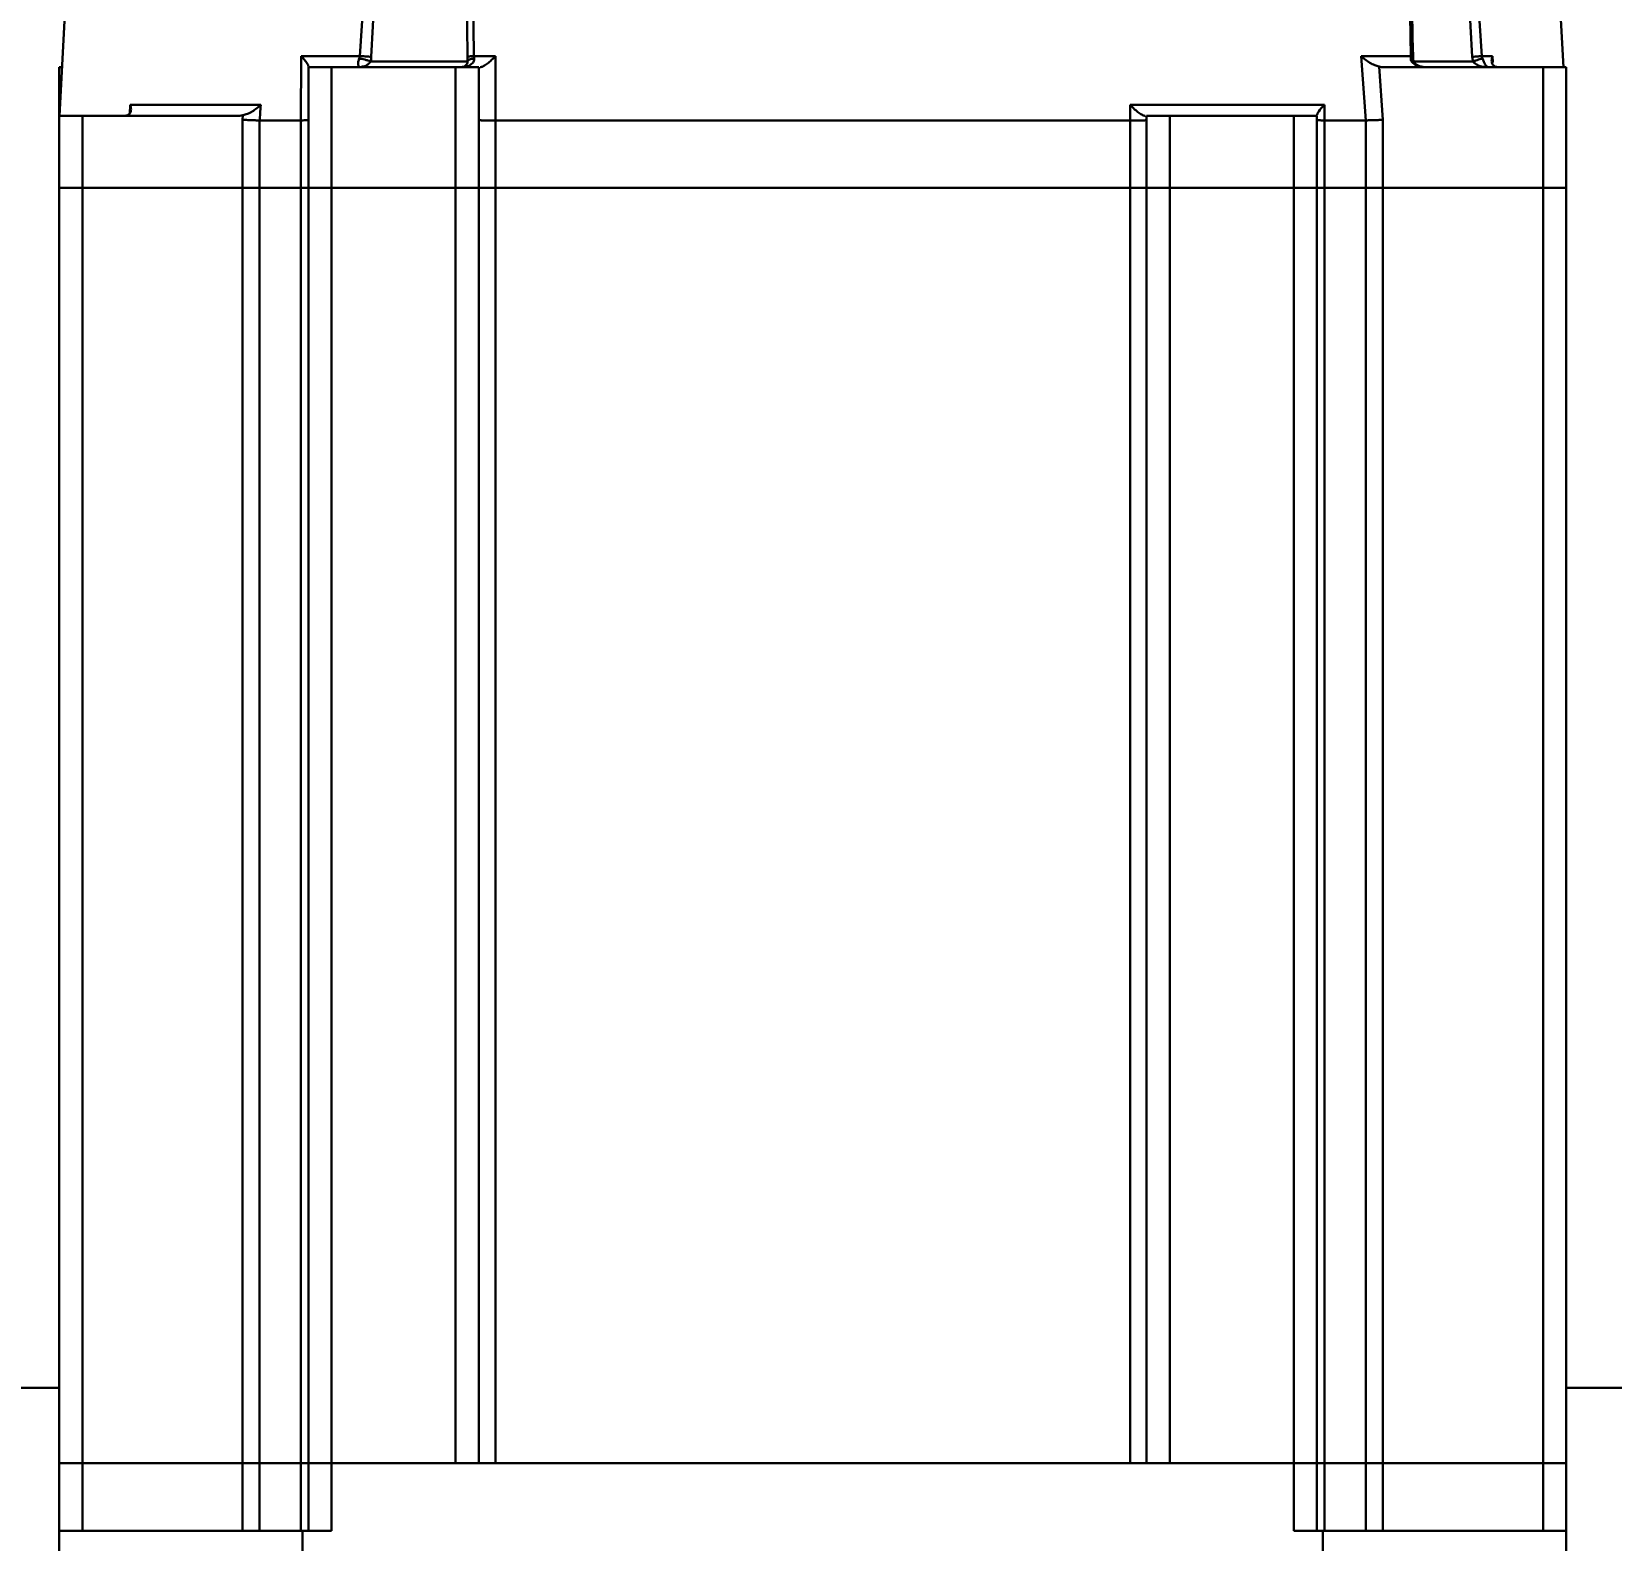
# Model space of a CAD drawing. Header units: millimetres. Extents: x -2601 to 21461, y 11492 to 21077.
# Drawn here: x -147.7 to -11.4, y 12970.3 to 13100.4 of the extents above; entities that cross this region are included whole.
import ezdxf

# ---------------------------------------------------------------- set-up
doc = ezdxf.new("R2010")
doc.units = ezdxf.units.MM
doc.header["$PDSIZE"] = -1
doc.styles.get("Standard").update_dxf_attribs({"font": ''})
doc.styles.get('Standard').set_extended_font_data('HYSWLongFangSong')
doc.dimstyles.new('ISO-25', dxfattribs={"dimscale": 25, "dimtxt": 3.5, "dimasz": 1.6, "dimexe": 1.25, "dimexo": 0.625, "dimtad": 1, "dimdec": 0, "dimzin": 9, "dimdsep": 46, "dimtxsty": 'Standard', "dimcen": 2.5, "dimadec": 0, "dimazin": 2, "dimtfac": 1, "dimtdec": 0, "dimtofl": 0, "dimtmove": 0, "dimatfit": 3, "dimfxl": 1, "dimarcsym": 0})

# ---------------------------------------------------------------- blocks, each defined once
blk = doc.blocks.new('*D41')
at = {"color": 0, "lineweight": -2}
for p, q in [((-984.73, 13145.13), (-566.17, 12980.75)), ((-80.3, 12727.44), (-80.3, 12852.44)), ((-142.8, 12789.94), (-17.8, 12789.94))]:
    blk.add_line(p, q, dxfattribs=at)
at = {"color": 0}
blk.add_solid([(-563.74, 12986.96), (-568.61, 12974.55), (-528.94, 12966.13)], dxfattribs=at)
at = {"layer": 'Defpoints', "color": 0}
for p in [(-528.94, 12966.13), (-80.3, 12789.94)]:
    blk.add_point(p, dxfattribs=at)
at = {"color": 0, "insert": (-871.65, 13164.51), "char_height": 87.5, "attachment_point": 5, "rotation": 338.5595}
blk.add_mtext('R482', dxfattribs=at)
blk = doc.blocks.new('*D43')
at = {"color": 0, "lineweight": -2}
blk.add_line((-236.77, 12789.94), (-753.02, 12789.94), dxfattribs=at)
blk.add_arc((-80.3, 12789.94), 641.47, 33.57336, 176.42664, dxfattribs=at)
at = {"color": 0}
for points in [[(459.83, 13148.19), (448.5, 13141.17), (475.23, 13110.68)], [(-713.85, 12829.72), (-727.18, 12830.13), (-721.77, 12789.94)]]:
    blk.add_solid(points, dxfattribs=at)
at = {"layer": 'Defpoints', "color": 0}
for p in [(1391.95, 13639.94), (31.09, 13421.67), (-221.14, 12789.94), (-80.3, 12789.94), (-80.3, 12789.94)]:
    blk.add_point(p, dxfattribs=at)
at = {"color": 0, "insert": (-261.69, 13466.91), "char_height": 87.5, "attachment_point": 5, "rotation": 15}
blk.add_mtext('150°', dxfattribs=at)
blk = doc.blocks.new('*D97')
at = {"color": 0, "lineweight": -2}
for p, q in [((-64.67, 13174.92), (826.24, 13173.57)), ((794.93, 13133.61), (793.83, 12408.11)), ((-65.9, 12369.42), (825.02, 12368.07))]:
    blk.add_line(p, q, dxfattribs=at)
at = {"color": 0}
for points in [[(788.26, 13133.62), (801.6, 13133.6), (794.99, 13173.61)], [(787.16, 12408.12), (800.49, 12408.1), (793.77, 12368.11)]]:
    blk.add_solid(points, dxfattribs=at)
at = {"layer": 'Defpoints', "color": 0}
for p in [(-80.3, 13174.94), (-81.52, 12369.44), (793.77, 12368.11)]:
    blk.add_point(p, dxfattribs=at)
at = {"color": 0, "insert": (735, 12770.95), "char_height": 87.5, "attachment_point": 5, "rotation": 89.9129}
blk.add_mtext('806', dxfattribs=at)
blk = doc.blocks.new('*D99')
at = {"color": 0, "lineweight": -2}
blk.add_line((-1309.85, 13076.66), (-1702.94, 13168.33), dxfattribs=at)
at = {"color": 0}
blk.add_solid([(-1701.42, 13174.82), (-1704.45, 13161.83), (-1741.89, 13177.41)], dxfattribs=at)
at = {"layer": 'Defpoints', "color": 0}
for p in [(-1741.89, 13177.41), (-80.3, 12789.94)]:
    blk.add_point(p, dxfattribs=at)
at = {"color": 0, "insert": (-1413.9, 13161.89), "char_height": 87.5, "attachment_point": 5, "rotation": 346.8738}
blk.add_mtext('R1706', dxfattribs=at)

msp = doc.modelspace()

# ---------------------------------------------------------------- linework, layer by layer
at = {"color": 161, "lineweight": 30, "true_color": 0x67adff}
for p, q in [((-145.27, 13093.14), (-143.52, 13126.55)), ((-119.37, 13098.29), (-117.53, 13126.55)), ((-116.81, 13126.5), (-118.38, 13098.24)), ((-110.08, 13098.24), (-110.39, 13126.5)), ((-109.91, 13126.55), (-109.53, 13098.29)), ((-28.71, 13098.29), (-29.19, 13126.55)), ((-23.4, 13098.24), (-24.99, 13126.5)), ((-24.43, 13126.55), (-22.57, 13098.29)), ((-15.54, 13097.34), (-17.07, 13126.55)), ((-124.44, 13092.74), (-124.43, 13098.29)), ((-119.37, 13098.29), (-124.43, 13098.29)), ((-110.07, 13097.84), (-118.44, 13097.84)), ((-107.67, 13098.29), (-109.53, 13098.29)), ((-107.67, 13098.29), (-107.67, 13092.74)), ((-28.71, 13098.29), (-32.98, 13098.29)), ((-32.58, 13092.74), (-32.98, 13098.29)), ((-23.34, 13097.84), (-28.53, 13097.84)), ((-28.49, 13097.96), (-28.51, 13098.26)), ((-21.66, 13098.29), (-22.57, 13098.29)), ((-21.66, 13098.29), (-21.63, 13097.74)), ((-145.3, 13097.34), (-145.05, 13097.34)), ((-145.3, 13097.34), (-145.3, 13093.14)), ((-123.8, 13097.34), (-123.8, 13086.94)), ((-123.8, 13097.34), (-121.8, 13097.34)), ((-121.8, 13086.94), (-121.8, 13097.34)), ((-121.8, 13097.34), (-111.1, 13097.34)), ((-111.1, 13097.34), (-109.1, 13097.34)), ((-111.1, 13097.34), (-111.1, 13086.94)), ((-109.1, 13086.94), (-109.1, 13097.34)), ((-31.44, 13097.39), (-31.11, 13092.8)), ((-31.05, 13097.34), (-17.3, 13097.34)), ((-28.07, 13097.45), (-27.81, 13097.4)), ((-27.69, 13097.37), (-27.86, 13097.39)), ((-27.81, 13097.4), (-27.66, 13097.38)), ((-22.08, 13097.35), (-22.07, 13097.35)), ((-17.3, 13097.34), (-17.3, 13086.94)), ((-17.3, 13097.34), (-15.3, 13097.34)), ((-15.3, 13086.94), (-15.3, 13097.34)), ((-139.17, 13094.09), (-139.21, 13093.35)), ((-127.91, 13094.09), (-139.17, 13094.09)), ((-36.15, 13094.09), (-52.92, 13094.09)), ((-52.92, 13094.09), (-52.92, 13092.74)), ((-145.3, 13093.14), (-143.3, 13093.14)), ((-145.3, 13093.14), (-145.3, 13086.94)), ((-143.3, 13086.94), (-143.3, 13093.14)), ((-143.3, 13093.14), (-129.84, 13093.14)), ((-129.45, 13093.19), (-129.48, 13092.8)), ((-129.48, 13092.8), (-129.48, 13086.94)), ((-128.01, 13092.74), (-124.44, 13092.74)), ((-128.01, 13086.94), (-128.01, 13092.74)), ((-124.44, 13092.74), (-124.44, 13086.94)), ((-107.67, 13092.74), (-52.92, 13092.74)), ((-107.67, 13086.94), (-107.67, 13092.74)), ((-52.92, 13092.74), (-52.92, 13086.94)), ((-51.5, 13093.14), (-51.5, 13086.94)), ((-51.5, 13093.14), (-49.5, 13093.14)), ((-49.5, 13086.94), (-49.5, 13093.14)), ((-49.5, 13093.14), (-38.8, 13093.14)), ((-38.8, 13093.14), (-36.8, 13093.14)), ((-38.8, 13093.14), (-38.8, 13086.94)), ((-36.8, 13086.94), (-36.8, 13093.14)), ((-36.15, 13092.74), (-32.58, 13092.74)), ((-36.15, 13086.94), (-36.15, 13092.74)), ((-32.58, 13092.74), (-32.58, 13086.94)), ((-31.11, 13086.94), (-31.11, 13092.8)), ((-143.3, 13086.94), (-145.3, 13086.94)), ((-145.3, 13086.94), (-145.3, 12976.94)), ((-129.48, 13086.94), (-143.3, 13086.94)), ((-143.3, 12976.94), (-143.3, 13086.94)), ((-128.01, 13086.94), (-129.48, 13086.94)), ((-129.48, 13086.94), (-129.48, 12976.94)), ((-124.44, 13086.94), (-128.01, 13086.94)), ((-128.01, 13086.94), (-124.44, 13086.94)), ((-128.01, 13086.94), (-128.01, 12976.94)), ((-123.8, 13086.94), (-124.44, 13086.94)), ((-124.44, 13086.94), (-123.8, 13086.94)), ((-124.44, 13086.94), (-124.44, 12976.94)), ((-121.8, 13086.94), (-123.8, 13086.94)), ((-123.8, 13086.94), (-123.8, 12976.94)), ((-111.1, 13086.94), (-121.8, 13086.94)), ((-121.8, 12976.94), (-121.8, 13086.94)), ((-109.1, 13086.94), (-111.1, 13086.94)), ((-111.1, 13086.94), (-111.1, 12976.94)), ((-107.67, 13086.94), (-109.1, 13086.94)), ((-109.1, 12976.94), (-109.1, 13086.94)), ((-52.92, 13086.94), (-107.67, 13086.94)), ((-107.67, 12976.94), (-107.67, 13086.94)), ((-51.5, 13086.94), (-52.92, 13086.94)), ((-52.92, 13086.94), (-52.92, 12976.94)), ((-49.5, 13086.94), (-51.5, 13086.94)), ((-51.5, 13086.94), (-51.5, 12976.94)), ((-38.8, 13086.94), (-49.5, 13086.94)), ((-49.5, 12976.94), (-49.5, 13086.94)), ((-36.8, 13086.94), (-38.8, 13086.94)), ((-38.8, 13086.94), (-38.8, 12976.94)), ((-36.15, 13086.94), (-36.8, 13086.94)), ((-36.8, 12976.94), (-36.8, 13086.94)), ((-32.58, 13086.94), (-36.15, 13086.94)), ((-36.15, 13086.94), (-36.15, 12976.94)), ((-31.11, 13086.94), (-32.58, 13086.94)), ((-32.58, 13086.94), (-32.58, 12976.94)), ((-17.3, 13086.94), (-31.11, 13086.94)), ((-31.11, 12976.94), (-31.11, 13086.94)), ((-15.3, 13086.94), (-17.3, 13086.94)), ((-17.3, 13086.94), (-17.3, 12976.94)), ((-15.3, 12976.94), (-15.3, 13086.94)), ((-145.3, 12983.44), (-213.8, 12983.44)), ((186.2, 12983.44), (-15.3, 12983.44)), ((-143.3, 12976.94), (-145.3, 12976.94)), ((-145.3, 12976.94), (-145.3, 12971.09)), ((-143.3, 12976.94), (-129.48, 12976.94)), ((-143.3, 12971.09), (-143.3, 12976.94)), ((-128.01, 12976.94), (-129.48, 12976.94)), ((-129.48, 12976.94), (-129.48, 12971.09)), ((-124.44, 12976.94), (-128.01, 12976.94)), ((-128.01, 12971.09), (-128.01, 12976.94)), ((-123.8, 12976.94), (-124.44, 12976.94)), ((-124.44, 12976.94), (-124.44, 12971.09)), ((-121.8, 12976.94), (-123.8, 12976.94)), ((-123.8, 12976.94), (-123.8, 12971.09)), ((-121.8, 12976.94), (-111.1, 12976.94)), ((-121.8, 12976.94), (-38.8, 12976.94)), ((-121.8, 12971.09), (-121.8, 12976.94)), ((-49.5, 12976.94), (-38.8, 12976.94)), ((-36.8, 12976.94), (-38.8, 12976.94)), ((-38.8, 12976.94), (-38.8, 12971.09)), ((-36.15, 12976.94), (-36.8, 12976.94)), ((-36.8, 12971.09), (-36.8, 12976.94)), ((-32.58, 12976.94), (-36.15, 12976.94)), ((-36.15, 12971.09), (-36.15, 12976.94)), ((-31.11, 12976.94), (-32.58, 12976.94)), ((-32.58, 12976.94), (-32.58, 12971.09)), ((-31.11, 12976.94), (-17.3, 12976.94)), ((-31.11, 12971.09), (-31.11, 12976.94)), ((-15.3, 12976.94), (-17.3, 12976.94)), ((-17.3, 12976.94), (-17.3, 12971.09)), ((-15.3, 12971.09), (-15.3, 12976.94)), ((-145.3, 12971.09), (-145.3, 12957.44)), ((-145.3, 12971.09), (-124.3, 12971.09)), ((-124.3, 12957.44), (-124.3, 12971.09)), ((-124.3, 12971.09), (-121.8, 12971.09)), ((-38.8, 12971.09), (-36.3, 12971.09)), ((-36.3, 12971.09), (-36.3, 12957.44)), ((-36.3, 12971.09), (-15.3, 12971.09)), ((-15.3, 12957.44), (-15.3, 12971.09))]:
    msp.add_line(p, q, dxfattribs=at)
at = {"lineweight": 30}
msp.add_arc((-80.3, 12789.94), 482, 30, 330, dxfattribs=at)
at = {"color": 161, "lineweight": 30, "true_color": 0x67adff}
for points, knots in [([(-28.51, 13098.27), (-28.61, 13102.53), (-28.82, 13111.95), (-28.94, 13121.36), (-29.01, 13126.52)], [0, 0, 0, 0, 0.452498, 1, 1, 1, 1]), ([(-124.43, 13098.29), (-124.25, 13098.09), (-123.98, 13097.8), (-123.82, 13097.51), (-123.8, 13097.43), (-123.8, 13097.39)], [0, 0, 0, 0, 0.545134, 0.792158, 1, 1, 1, 1]), ([(-119.4, 13097.37), (-119.42, 13097.38), (-119.47, 13097.39), (-119.51, 13097.51), (-119.51, 13097.67), (-119.5, 13097.8), (-119.47, 13097.95), (-119.43, 13098.04), (-119.42, 13098.09)], [0, 0, 0, 0, 0.19445, 0.505583, 0.647377, 0.774104, 0.887854, 1, 1, 1, 1]), ([(-119.42, 13098.09), (-119.4, 13098.13), (-119.38, 13098.19), (-119.37, 13098.26), (-119.37, 13098.29)], [0, 0, 0, 0, 0.509746, 1, 1, 1, 1]), ([(-118.44, 13097.84), (-118.52, 13097.87), (-118.68, 13097.92), (-118.94, 13097.99), (-119.2, 13098.05), (-119.34, 13098.08), (-119.42, 13098.09)], [0, 0, 0, 0, 0.245342, 0.499968, 0.754627, 1, 1, 1, 1]), ([(-118.38, 13098.24), (-118.46, 13098.24), (-118.63, 13098.25), (-118.89, 13098.27), (-119.15, 13098.28), (-119.3, 13098.29), (-119.37, 13098.29)], [0, 0, 0, 0, 0.245766, 0.500169, 0.754343, 1, 1, 1, 1]), ([(-118.44, 13097.84), (-118.46, 13097.8), (-118.53, 13097.72), (-118.66, 13097.58), (-118.9, 13097.41), (-119.09, 13097.39), (-119.22, 13097.38)], [0, 0, 0, 0, 0.116999, 0.241325, 0.517936, 1, 1, 1, 1]), ([(-118.38, 13098.24), (-118.39, 13098.16), (-118.39, 13098.03), (-118.42, 13097.9), (-118.44, 13097.84)], [0, 0, 0, 0, 0.560593, 1, 1, 1, 1]), ([(-110.66, 13097.34), (-110.49, 13097.35), (-110.18, 13097.37), (-109.84, 13097.51), (-109.65, 13097.67), (-109.55, 13097.8), (-109.5, 13097.95), (-109.51, 13098.05), (-109.51, 13098.09)], [0, 0, 0, 0, 0.325787, 0.578618, 0.699978, 0.807714, 0.907464, 1, 1, 1, 1]), ([(-110.14, 13097.59), (-110.12, 13097.62), (-110.08, 13097.7), (-110.07, 13097.8), (-110.07, 13097.84)], [0, 0, 0, 0, 0.523525, 1, 1, 1, 1]), ([(-110.08, 13098.24), (-110.06, 13098.24), (-110.04, 13098.25), (-109.92, 13098.27), (-109.75, 13098.28), (-109.6, 13098.29), (-109.53, 13098.29)], [0, 0, 0, 0, 0.246117, 0.499928, 0.753547, 1, 1, 1, 1]), ([(-110.07, 13097.84), (-110.07, 13097.92), (-110.07, 13098.05), (-110.08, 13098.18), (-110.08, 13098.24)], [0, 0, 0, 0, 0.558461, 1, 1, 1, 1]), ([(-110.07, 13097.84), (-110.06, 13097.87), (-110.04, 13097.92), (-109.92, 13097.99), (-109.74, 13098.05), (-109.59, 13098.08), (-109.51, 13098.09)], [0, 0, 0, 0, 0.245413, 0.500027, 0.754662, 1, 1, 1, 1]), ([(-109.53, 13098.29), (-109.53, 13098.26), (-109.52, 13098.19), (-109.51, 13098.13), (-109.51, 13098.09)], [0, 0, 0, 0, 0.4901007, 1, 1, 1, 1]), ([(-108.98, 13097.34), (-108.94, 13097.35), (-108.88, 13097.35), (-108.75, 13097.4), (-108.6, 13097.49), (-108.38, 13097.63), (-108.05, 13097.89), (-107.81, 13098.14), (-107.67, 13098.29)], [0, 0, 0, 0, 0.096955, 0.200044, 0.311388, 0.43288, 0.662935, 1, 1, 1, 1]), ([(-32.98, 13098.29), (-32.75, 13098.09), (-32.41, 13097.8), (-31.85, 13097.51), (-31.57, 13097.43), (-31.44, 13097.39)], [0, 0, 0, 0, 0.545107, 0.792194, 1, 1, 1, 1]), ([(-28.71, 13098.09), (-28.71, 13098.13), (-28.71, 13098.19), (-28.71, 13098.26), (-28.71, 13098.29)], [0, 0, 0, 0, 0.509847, 1, 1, 1, 1]), ([(-28.52, 13098.26), (-28.52, 13098.26), (-28.51, 13098.27), (-28.58, 13098.28), (-28.67, 13098.29), (-28.71, 13098.29)], [0, 0, 0, 0, 0.202768, 0.60835, 1, 1, 1, 1]), ([(-27.86, 13097.39), (-27.89, 13097.39), (-28.06, 13097.41), (-28.29, 13097.51), (-28.5, 13097.67), (-28.62, 13097.8), (-28.7, 13097.95), (-28.71, 13098.04), (-28.71, 13098.09)], [0, 0, 0, 0, 0.072878, 0.431183, 0.594113, 0.740023, 0.87095, 1, 1, 1, 1]), ([(-28.5, 13097.98), (-28.5, 13097.98), (-28.5, 13098.01), (-28.56, 13098.05), (-28.66, 13098.08), (-28.71, 13098.09)], [0, 0, 0, 0, 0.053854, 0.535454, 1, 1, 1, 1]), ([(-27.88, 13097.4), (-27.97, 13097.43), (-28.13, 13097.49), (-28.33, 13097.64), (-28.46, 13097.81), (-28.48, 13097.92), (-28.49, 13097.97)], [0, 0, 0, 0, 0.299321, 0.564612, 0.795027, 1, 1, 1, 1]), ([(-23.4, 13098.24), (-23.31, 13098.24), (-23.14, 13098.25), (-22.9, 13098.27), (-22.7, 13098.28), (-22.61, 13098.29), (-22.57, 13098.29)], [0, 0, 0, 0, 0.246054, 0.500108, 0.753674, 1, 1, 1, 1]), ([(-23.34, 13097.84), (-23.36, 13097.92), (-23.38, 13098.05), (-23.39, 13098.18), (-23.4, 13098.24)], [0, 0, 0, 0, 0.558424, 1, 1, 1, 1]), ([(-23.34, 13097.84), (-23.26, 13097.87), (-23.08, 13097.92), (-22.85, 13097.99), (-22.65, 13098.05), (-22.56, 13098.08), (-22.52, 13098.09)], [0, 0, 0, 0, 0.245737, 0.500285, 0.754616, 1, 1, 1, 1]), ([(-22.03, 13097.34), (-22.29, 13097.36), (-22.65, 13097.38), (-23.06, 13097.58), (-23.24, 13097.72), (-23.31, 13097.8), (-23.34, 13097.84)], [0, 0, 0, 0, 0.562444, 0.796048, 0.901177, 1, 1, 1, 1]), ([(-22.57, 13098.29), (-22.56, 13098.26), (-22.55, 13098.19), (-22.53, 13098.13), (-22.52, 13098.09)], [0, 0, 0, 0, 0.490219, 1, 1, 1, 1]), ([(-22.08, 13097.37), (-22.11, 13097.38), (-22.16, 13097.4), (-22.25, 13097.51), (-22.34, 13097.67), (-22.41, 13097.8), (-22.47, 13097.95), (-22.51, 13098.05), (-22.52, 13098.09)], [0, 0, 0, 0, 0.210093, 0.506125, 0.648466, 0.774538, 0.891514, 1, 1, 1, 1]), ([(-21.18, 13097.34), (-21.23, 13097.35), (-21.33, 13097.35), (-21.47, 13097.4), (-21.58, 13097.49), (-21.69, 13097.63), (-21.76, 13097.89), (-21.7, 13098.14), (-21.66, 13098.29)], [0, 0, 0, 0, 0.097039, 0.199998, 0.311461, 0.432984, 0.662931, 1, 1, 1, 1]), ([(-110.66, 13097.34), (-110.55, 13097.35), (-110.35, 13097.36), (-110.2, 13097.52), (-110.14, 13097.59)], [0, 0, 0, 0, 0.544126, 1, 1, 1, 1]), ([(-31.44, 13097.39), (-31.37, 13097.37), (-31.24, 13097.35), (-31.11, 13097.35), (-31.05, 13097.34)], [0, 0, 0, 0, 0.556116, 1, 1, 1, 1]), ([(-139.17, 13094.09), (-139.14, 13093.96), (-139.07, 13093.71), (-139.14, 13093.44), (-139.25, 13093.29), (-139.37, 13093.21), (-139.5, 13093.15), (-139.61, 13093.15), (-139.66, 13093.14)], [0, 0, 0, 0, 0.302593, 0.565831, 0.687203, 0.797781, 0.901207, 1, 1, 1, 1]), ([(-129.45, 13093.19), (-129.32, 13093.22), (-129.04, 13093.31), (-128.47, 13093.6), (-128.14, 13093.89), (-127.91, 13094.09)], [0, 0, 0, 0, 0.208234, 0.454826, 1, 1, 1, 1]), ([(-127.91, 13094.09), (-127.93, 13093.84), (-127.96, 13093.39), (-127.99, 13092.94), (-128.01, 13092.74)], [0, 0, 0, 0, 0.560141, 1, 1, 1, 1]), ([(-52.92, 13094.09), (-52.79, 13093.96), (-52.55, 13093.71), (-52.23, 13093.44), (-51.99, 13093.29), (-51.84, 13093.21), (-51.71, 13093.15), (-51.65, 13093.15), (-51.62, 13093.14)], [0, 0, 0, 0, 0.302631, 0.565838, 0.68722, 0.797738, 0.901218, 1, 1, 1, 1]), ([(-36.8, 13093.19), (-36.79, 13093.22), (-36.77, 13093.31), (-36.61, 13093.6), (-36.34, 13093.89), (-36.15, 13094.09)], [0, 0, 0, 0, 0.20812, 0.454748, 1, 1, 1, 1]), ([(-36.15, 13094.09), (-36.15, 13093.84), (-36.15, 13093.39), (-36.15, 13092.94), (-36.15, 13092.74)], [0, 0, 0, 0, 0.560158, 1, 1, 1, 1]), ([(-129.84, 13093.14), (-129.76, 13093.15), (-129.63, 13093.15), (-129.5, 13093.18), (-129.45, 13093.19)], [0, 0, 0, 0, 0.563235, 1, 1, 1, 1]), ([(-128.01, 13092.74), (-128.11, 13092.75), (-128.31, 13092.75), (-128.66, 13092.77), (-129.05, 13092.78), (-129.33, 13092.79), (-129.48, 13092.8)], [0, 0, 0, 0, 0.250305, 0.50035, 0.72526, 1, 1, 1, 1]), ([(-123.8, 13092.8), (-123.8, 13092.79), (-123.82, 13092.78), (-123.95, 13092.77), (-124.15, 13092.76), (-124.34, 13092.75), (-124.44, 13092.74)], [0, 0, 0, 0, 0.2499687, 0.4999895, 0.749953, 1, 1, 1, 1]), ([(-107.67, 13092.74), (-107.76, 13092.74), (-107.93, 13092.74), (-108.2, 13092.75), (-108.45, 13092.75), (-108.68, 13092.75), (-108.86, 13092.75), (-109, 13092.76), (-109.08, 13092.76), (-109.09, 13092.77), (-109.1, 13092.77)], [0, 0, 0, 0, 0.134486, 0.266389, 0.39541, 0.521825, 0.645422, 0.76634, 0.884516, 1, 1, 1, 1]), ([(-51.5, 13092.77), (-51.5, 13092.77), (-51.52, 13092.76), (-51.65, 13092.75), (-51.79, 13092.75), (-51.97, 13092.74), (-52.18, 13092.74), (-52.43, 13092.74), (-52.65, 13092.74), (-52.81, 13092.74), (-52.89, 13092.74), (-52.92, 13092.74)], [0, 0, 0, 0, 0.154911, 0.289926, 0.404794, 0.499765, 0.628025, 0.749591, 0.874682, 0.953907, 1, 1, 1, 1]), ([(-36.15, 13092.74), (-36.25, 13092.75), (-36.44, 13092.75), (-36.63, 13092.77), (-36.77, 13092.78), (-36.79, 13092.79), (-36.8, 13092.8)], [0, 0, 0, 0, 0.250231, 0.50035, 0.725168, 1, 1, 1, 1]), ([(-31.11, 13092.8), (-31.25, 13092.79), (-31.53, 13092.78), (-31.92, 13092.77), (-32.29, 13092.76), (-32.48, 13092.75), (-32.58, 13092.74)], [0, 0, 0, 0, 0.250032, 0.499887, 0.749842, 1, 1, 1, 1])]:
    msp.add_open_spline(points, degree=3, knots=knots, dxfattribs=at)

# ---------------------------------------------------------------- dimensions: what is measured, and where the dimension line sits
dim = msp.add_angular_dim_2l(base=(31.09, 13421.67), line1=((-80.3, 12789.94), (1391.95, 13639.94)), line2=((-80.3, 12789.94), (-221.14, 12789.94)), dimstyle='ISO-25')
dim.commit()
dim.dimension.update_dxf_attribs({"geometry": '*D43', "text_midpoint": (-261.69, 13466.91)})
for mpoint, picture, middle in [((-528.94, 12966.13), '*D41', (-893.36, 13109.24)), ((-1741.89, 13177.41), '*D99', (-1427.39, 13104.07))]:
    dim = msp.add_radius_dim(center=(-80.3, 12789.94), mpoint=mpoint, dimstyle='ISO-25')
    dim.commit()
    dim.dimension.update_dxf_attribs({"geometry": picture, "text_midpoint": middle, "dimtype": 164})
dim = msp.add_aligned_dim(p1=(-80.3, 13174.94), p2=(-81.52, 12369.44), distance=875.29, dimstyle='ISO-25')
dim.commit()
dim.dimension.update_dxf_attribs({"geometry": '*D97', "text_midpoint": (735, 12770.95)})

doc.saveas('drawing.dxf')
